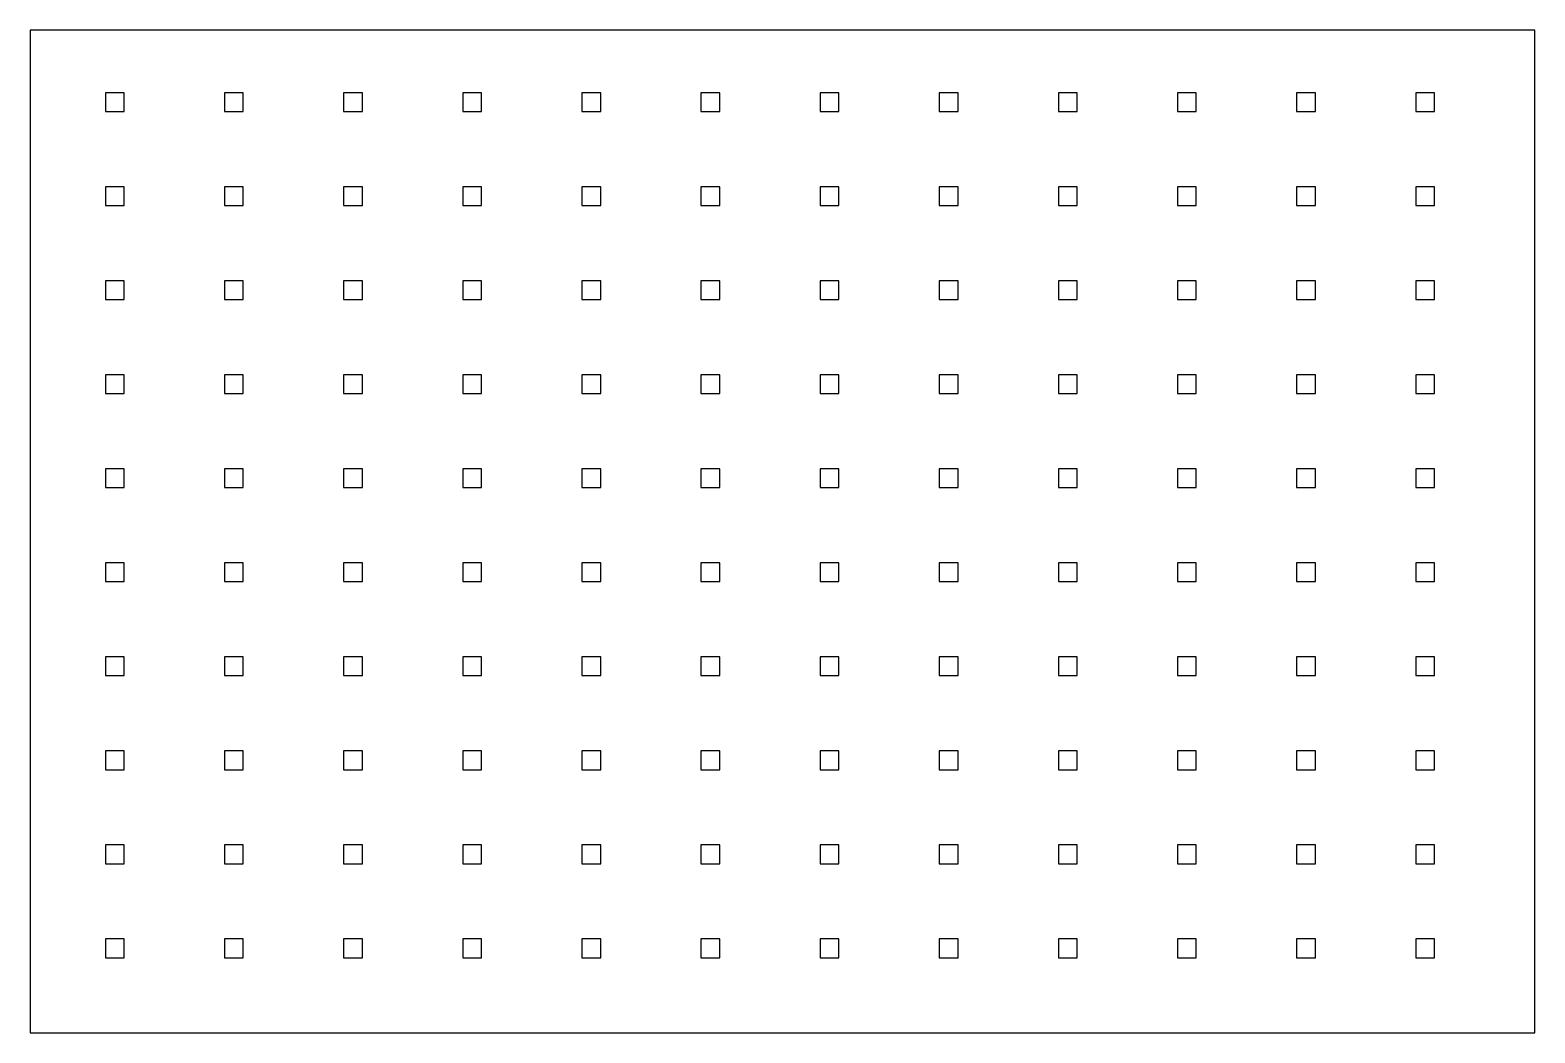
# Model space of a CAD drawing. Header units: millimetres. Extents: x 0 to 120, y 0 to 80.
import ezdxf

# ---------------------------------------------------------------- set-up
doc = ezdxf.new("R2010")
doc.units = ezdxf.units.MM

msp = doc.modelspace()

# ---------------------------------------------------------------- linework, layer by layer
at = {"color": 1}
msp.add_lwpolyline([(0, 0), (120, 0), (120, 80), (0, 80)], close=True, dxfattribs=at)
at = {"color": 7}
for points in [[(6, 73.5), (7.5, 73.5), (7.5, 75), (6, 75)], [(25, 73.5), (26.5, 73.5), (26.5, 75), (25, 75)], [(44, 73.5), (45.5, 73.5), (45.5, 75), (44, 75)], [(63, 73.5), (64.5, 73.5), (64.5, 75), (63, 75)], [(82, 73.5), (83.5, 73.5), (83.5, 75), (82, 75)], [(101, 73.5), (102.5, 73.5), (102.5, 75), (101, 75)], [(15.5, 66), (17, 66), (17, 67.5), (15.5, 67.5)], [(34.5, 66), (36, 66), (36, 67.5), (34.5, 67.5)], [(53.5, 66), (55, 66), (55, 67.5), (53.5, 67.5)], [(72.5, 66), (74, 66), (74, 67.5), (72.5, 67.5)], [(91.5, 66), (93, 66), (93, 67.5), (91.5, 67.5)], [(110.5, 66), (112, 66), (112, 67.5), (110.5, 67.5)], [(6, 58.5), (7.5, 58.5), (7.5, 60), (6, 60)], [(25, 58.5), (26.5, 58.5), (26.5, 60), (25, 60)], [(44, 58.5), (45.5, 58.5), (45.5, 60), (44, 60)], [(63, 58.5), (64.5, 58.5), (64.5, 60), (63, 60)], [(82, 58.5), (83.5, 58.5), (83.5, 60), (82, 60)], [(101, 58.5), (102.5, 58.5), (102.5, 60), (101, 60)], [(15.5, 51), (17, 51), (17, 52.5), (15.5, 52.5)], [(34.5, 51), (36, 51), (36, 52.5), (34.5, 52.5)], [(53.5, 51), (55, 51), (55, 52.5), (53.5, 52.5)], [(72.5, 51), (74, 51), (74, 52.5), (72.5, 52.5)], [(91.5, 51), (93, 51), (93, 52.5), (91.5, 52.5)], [(110.5, 51), (112, 51), (112, 52.5), (110.5, 52.5)], [(6, 43.5), (7.5, 43.5), (7.5, 45), (6, 45)], [(25, 43.5), (26.5, 43.5), (26.5, 45), (25, 45)], [(44, 43.5), (45.5, 43.5), (45.5, 45), (44, 45)], [(63, 43.5), (64.5, 43.5), (64.5, 45), (63, 45)], [(82, 43.5), (83.5, 43.5), (83.5, 45), (82, 45)], [(101, 43.5), (102.5, 43.5), (102.5, 45), (101, 45)], [(15.5, 36), (17, 36), (17, 37.5), (15.5, 37.5)], [(34.5, 36), (36, 36), (36, 37.5), (34.5, 37.5)], [(53.5, 36), (55, 36), (55, 37.5), (53.5, 37.5)], [(72.5, 36), (74, 36), (74, 37.5), (72.5, 37.5)], [(91.5, 36), (93, 36), (93, 37.5), (91.5, 37.5)], [(110.5, 36), (112, 36), (112, 37.5), (110.5, 37.5)], [(6, 28.5), (7.5, 28.5), (7.5, 30), (6, 30)], [(25, 28.5), (26.5, 28.5), (26.5, 30), (25, 30)], [(44, 28.5), (45.5, 28.5), (45.5, 30), (44, 30)], [(63, 28.5), (64.5, 28.5), (64.5, 30), (63, 30)], [(82, 28.5), (83.5, 28.5), (83.5, 30), (82, 30)], [(101, 28.5), (102.5, 28.5), (102.5, 30), (101, 30)], [(15.5, 21), (17, 21), (17, 22.5), (15.5, 22.5)], [(34.5, 21), (36, 21), (36, 22.5), (34.5, 22.5)], [(53.5, 21), (55, 21), (55, 22.5), (53.5, 22.5)], [(72.5, 21), (74, 21), (74, 22.5), (72.5, 22.5)], [(91.5, 21), (93, 21), (93, 22.5), (91.5, 22.5)], [(110.5, 21), (112, 21), (112, 22.5), (110.5, 22.5)], [(6, 13.5), (7.5, 13.5), (7.5, 15), (6, 15)], [(25, 13.5), (26.5, 13.5), (26.5, 15), (25, 15)], [(44, 13.5), (45.5, 13.5), (45.5, 15), (44, 15)], [(63, 13.5), (64.5, 13.5), (64.5, 15), (63, 15)], [(82, 13.5), (83.5, 13.5), (83.5, 15), (82, 15)], [(101, 13.5), (102.5, 13.5), (102.5, 15), (101, 15)], [(15.5, 6), (17, 6), (17, 7.5), (15.5, 7.5)], [(34.5, 6), (36, 6), (36, 7.5), (34.5, 7.5)], [(53.5, 6), (55, 6), (55, 7.5), (53.5, 7.5)], [(72.5, 6), (74, 6), (74, 7.5), (72.5, 7.5)], [(91.5, 6), (93, 6), (93, 7.5), (91.5, 7.5)], [(110.5, 6), (112, 6), (112, 7.5), (110.5, 7.5)]]:
    msp.add_lwpolyline(points, close=True, dxfattribs=at)
at = {"color": 250}
for points in [[(15.5, 73.5), (17, 73.5), (17, 75), (15.5, 75)], [(34.5, 73.5), (36, 73.5), (36, 75), (34.5, 75)], [(53.5, 73.5), (55, 73.5), (55, 75), (53.5, 75)], [(72.5, 73.5), (74, 73.5), (74, 75), (72.5, 75)], [(91.5, 73.5), (93, 73.5), (93, 75), (91.5, 75)], [(110.5, 73.5), (112, 73.5), (112, 75), (110.5, 75)], [(6, 66), (7.5, 66), (7.5, 67.5), (6, 67.5)], [(25, 66), (26.5, 66), (26.5, 67.5), (25, 67.5)], [(44, 66), (45.5, 66), (45.5, 67.5), (44, 67.5)], [(63, 66), (64.5, 66), (64.5, 67.5), (63, 67.5)], [(82, 66), (83.5, 66), (83.5, 67.5), (82, 67.5)], [(101, 66), (102.5, 66), (102.5, 67.5), (101, 67.5)], [(15.5, 58.5), (17, 58.5), (17, 60), (15.5, 60)], [(34.5, 58.5), (36, 58.5), (36, 60), (34.5, 60)], [(53.5, 58.5), (55, 58.5), (55, 60), (53.5, 60)], [(72.5, 58.5), (74, 58.5), (74, 60), (72.5, 60)], [(91.5, 58.5), (93, 58.5), (93, 60), (91.5, 60)], [(110.5, 58.5), (112, 58.5), (112, 60), (110.5, 60)], [(6, 51), (7.5, 51), (7.5, 52.5), (6, 52.5)], [(25, 51), (26.5, 51), (26.5, 52.5), (25, 52.5)], [(44, 51), (45.5, 51), (45.5, 52.5), (44, 52.5)], [(63, 51), (64.5, 51), (64.5, 52.5), (63, 52.5)], [(82, 51), (83.5, 51), (83.5, 52.5), (82, 52.5)], [(101, 51), (102.5, 51), (102.5, 52.5), (101, 52.5)], [(15.5, 43.5), (17, 43.5), (17, 45), (15.5, 45)], [(34.5, 43.5), (36, 43.5), (36, 45), (34.5, 45)], [(53.5, 43.5), (55, 43.5), (55, 45), (53.5, 45)], [(72.5, 43.5), (74, 43.5), (74, 45), (72.5, 45)], [(91.5, 43.5), (93, 43.5), (93, 45), (91.5, 45)], [(110.5, 43.5), (112, 43.5), (112, 45), (110.5, 45)], [(6, 36), (7.5, 36), (7.5, 37.5), (6, 37.5)], [(25, 36), (26.5, 36), (26.5, 37.5), (25, 37.5)], [(44, 36), (45.5, 36), (45.5, 37.5), (44, 37.5)], [(63, 36), (64.5, 36), (64.5, 37.5), (63, 37.5)], [(82, 36), (83.5, 36), (83.5, 37.5), (82, 37.5)], [(101, 36), (102.5, 36), (102.5, 37.5), (101, 37.5)], [(15.5, 28.5), (17, 28.5), (17, 30), (15.5, 30)], [(34.5, 28.5), (36, 28.5), (36, 30), (34.5, 30)], [(53.5, 28.5), (55, 28.5), (55, 30), (53.5, 30)], [(72.5, 28.5), (74, 28.5), (74, 30), (72.5, 30)], [(91.5, 28.5), (93, 28.5), (93, 30), (91.5, 30)], [(110.5, 28.5), (112, 28.5), (112, 30), (110.5, 30)], [(6, 21), (7.5, 21), (7.5, 22.5), (6, 22.5)], [(25, 21), (26.5, 21), (26.5, 22.5), (25, 22.5)], [(44, 21), (45.5, 21), (45.5, 22.5), (44, 22.5)], [(63, 21), (64.5, 21), (64.5, 22.5), (63, 22.5)], [(82, 21), (83.5, 21), (83.5, 22.5), (82, 22.5)], [(101, 21), (102.5, 21), (102.5, 22.5), (101, 22.5)], [(15.5, 13.5), (17, 13.5), (17, 15), (15.5, 15)], [(34.5, 13.5), (36, 13.5), (36, 15), (34.5, 15)], [(53.5, 13.5), (55, 13.5), (55, 15), (53.5, 15)], [(72.5, 13.5), (74, 13.5), (74, 15), (72.5, 15)], [(91.5, 13.5), (93, 13.5), (93, 15), (91.5, 15)], [(110.5, 13.5), (112, 13.5), (112, 15), (110.5, 15)], [(6, 6), (7.5, 6), (7.5, 7.5), (6, 7.5)], [(25, 6), (26.5, 6), (26.5, 7.5), (25, 7.5)], [(44, 6), (45.5, 6), (45.5, 7.5), (44, 7.5)], [(63, 6), (64.5, 6), (64.5, 7.5), (63, 7.5)], [(82, 6), (83.5, 6), (83.5, 7.5), (82, 7.5)], [(101, 6), (102.5, 6), (102.5, 7.5), (101, 7.5)]]:
    msp.add_lwpolyline(points, close=True, dxfattribs=at)

doc.saveas('drawing.dxf')
